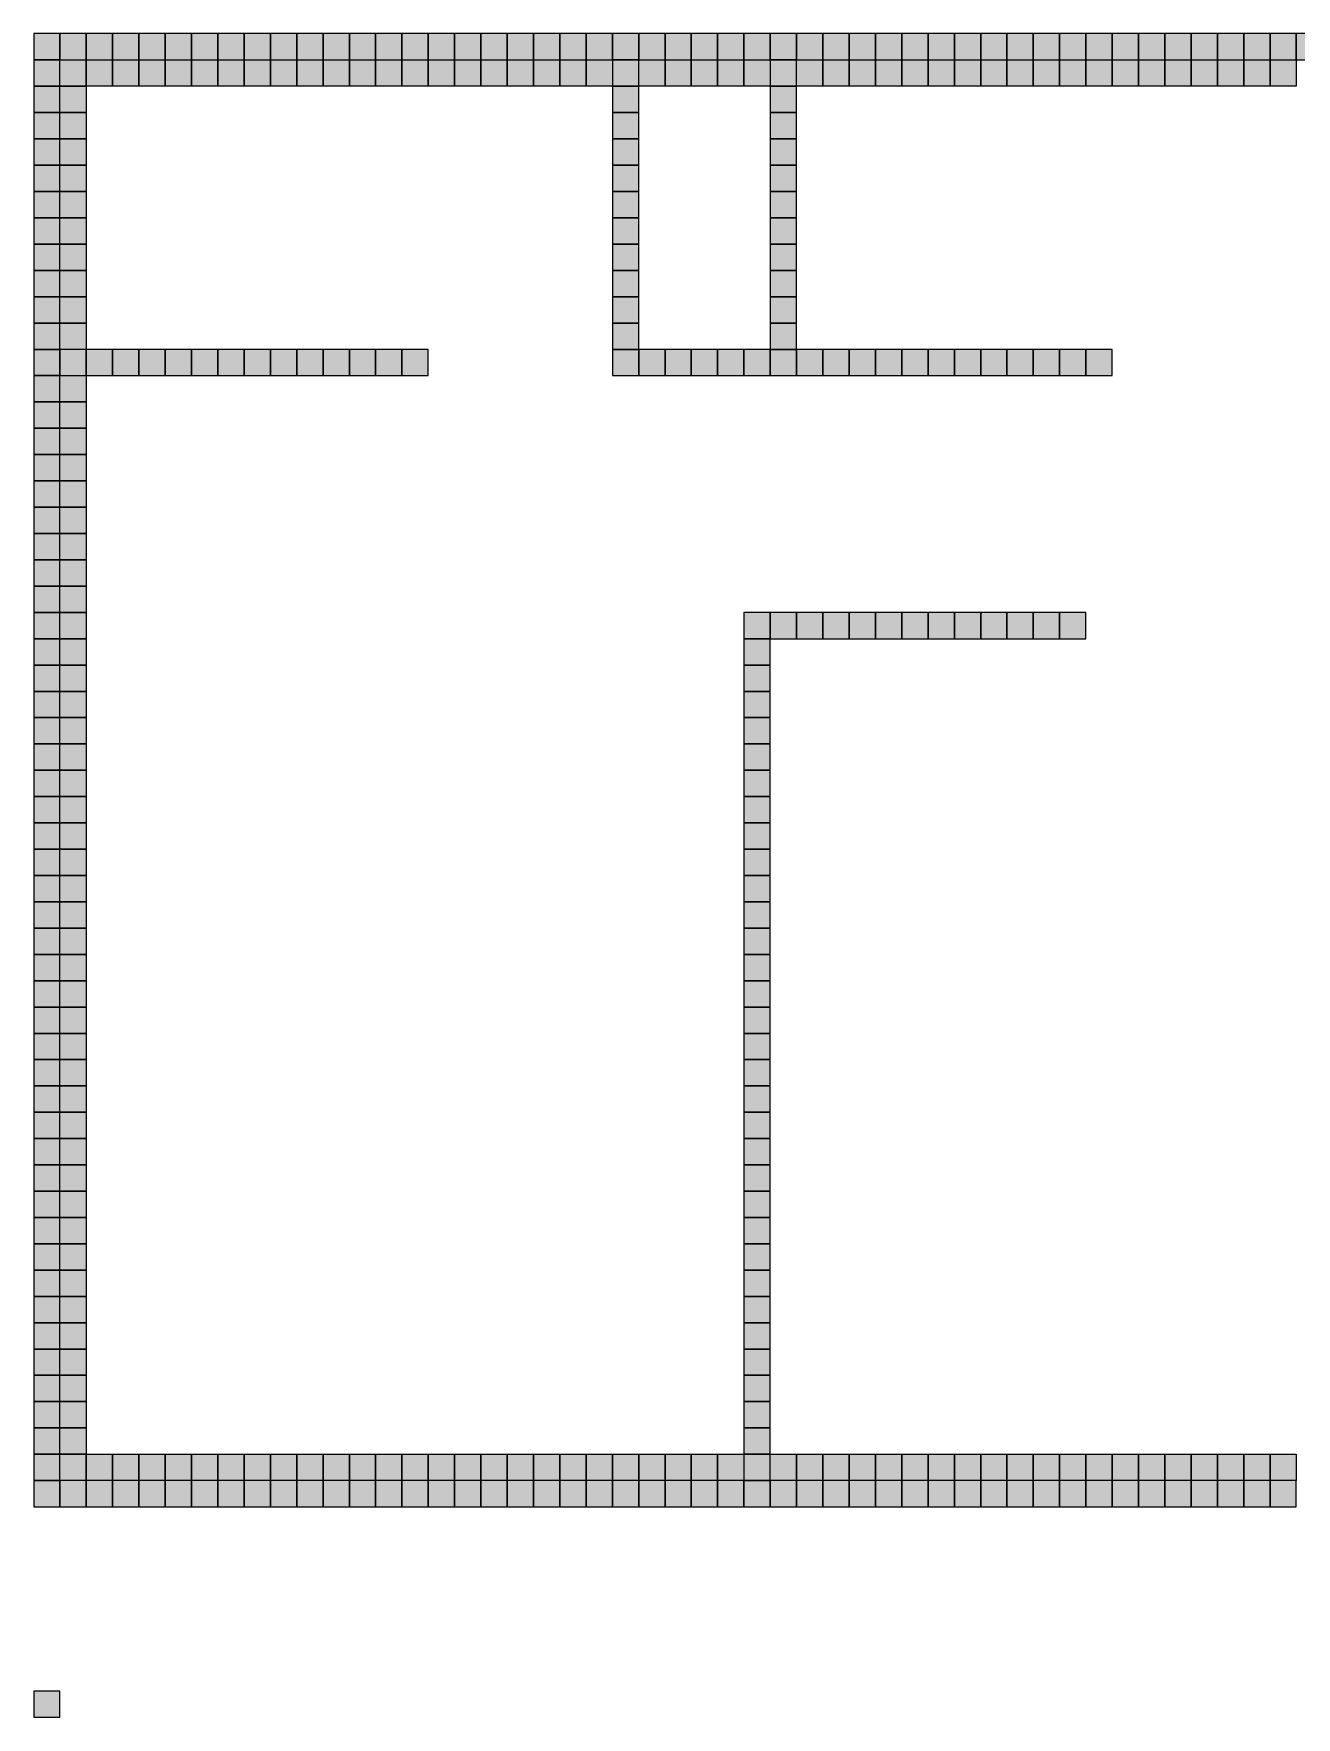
# Model space of a CAD drawing. Header units: inches. Extents: x 9.84 to 19.64, y 2.52 to 9.52.
# Drawn here: x 9.84 to 14.64, y 2.52 to 8.92 of the extents above; entities that cross this region are included whole.
import ezdxf

# ---------------------------------------------------------------- set-up
doc = ezdxf.new("R2010")
doc.units = ezdxf.units.IN
doc.header["$MEASUREMENT"] = 0
doc.layers.add('GRILLA PIXEL', color=7, linetype='Continuous')

# ---------------------------------------------------------------- blocks, each defined once
blk = doc.blocks.new('1-94-64-02-auxiliar fichas extremo')
at = {"layer": 'GRILLA PIXEL', "true_color": 0x5e4002}
h = blk.add_hatch(color=48, dxfattribs=at)
h.dxf.hatch_style = 1
h.paths.add_polyline_path([(0, 0), (-0.1, 0), (-0.1, -0.1), (0, -0.1)])
blk.add_lwpolyline([(-0.1, 0), (-0.1, -0.1), (0, -0.1), (0, 0)], close=True)
blk = doc.blocks.new('0-255-135-15-Muro auxiliar escalera')
at = {"layer": 'GRILLA PIXEL', "true_color": 0xff870f}
h = blk.add_hatch(color=30, dxfattribs=at)
h.dxf.hatch_style = 1
h.paths.add_polyline_path([(0, 0), (-0.1, 0), (-0.1, -0.1), (0, -0.1)])
blk.add_lwpolyline([(-0.1, 0), (-0.1, -0.1), (0, -0.1), (0, 0)], close=True)
blk = doc.blocks.new('0-63-149-253-Muro fichas extremo')
at = {"layer": 'GRILLA PIXEL', "true_color": 0x3f95fd}
h = blk.add_hatch(color=153, dxfattribs=at)
h.dxf.hatch_style = 1
h.paths.add_polyline_path([(0, 0), (-0.1, 0), (-0.1, -0.1), (0, -0.1)])
blk.add_lwpolyline([(-0.1, 0), (-0.1, -0.1), (0, -0.1), (0, 0)], close=True)
blk = doc.blocks.new('0-255-255-31-Muro alto')
at = {"layer": 'GRILLA PIXEL', "true_color": 0xffff1f}
h = blk.add_hatch(color=2, dxfattribs=at)
h.dxf.hatch_style = 1
h.paths.add_polyline_path([(0, 0), (-0.1, 0), (-0.1, -0.1), (0, -0.1)])
blk.add_lwpolyline([(-0.1, 0), (-0.1, -0.1), (0, -0.1), (0, 0)], close=True)
blk = doc.blocks.new('0-255-0-0-Muro dormitorio principal')
h = blk.add_hatch(color=1)
h.dxf.hatch_style = 1
h.paths.add_polyline_path([(0, 0), (-0.1, 0), (-0.1, -0.1), (0, -0.1)])
blk.add_lwpolyline([(-0.1, 0), (-0.1, -0.1), (0, -0.1), (0, 0)], close=True)
blk = doc.blocks.new('0-203-204-205-Ventana principal')
at = {"layer": 'GRILLA PIXEL', "true_color": 0xcbcccd}
h = blk.add_hatch(color=254, dxfattribs=at)
h.dxf.hatch_style = 1
h.paths.add_polyline_path([(0, 0), (-0.1, 0), (-0.1, -0.1), (0, -0.1)])
blk.add_lwpolyline([(-0.1, 0), (-0.1, -0.1), (0, -0.1), (0, 0)], close=True)
blk = doc.blocks.new('0-3-160-22-Ventana comun')
at = {"layer": 'GRILLA PIXEL', "true_color": 0x03a016}
h = blk.add_hatch(color=104, dxfattribs=at)
h.dxf.hatch_style = 1
h.paths.add_polyline_path([(0, 0), (-0.1, 0), (-0.1, -0.1), (0, -0.1)])
blk.add_lwpolyline([(-0.1, 0), (-0.1, -0.1), (0, -0.1), (0, 0)], close=True)
blk = doc.blocks.new('1-99-100-102-auxiliar lado interno')
at = {"lineweight": 70, "true_color": 0x636466}
h = blk.add_hatch(color=251, dxfattribs=at)
h.dxf.hatch_style = 1
h.paths.add_polyline_path([(-0.1, -0.1), (-0.1, 0), (0, 0), (0, -0.1)])
blk.add_lwpolyline([(0, 0), (0, -0.1), (-0.1, -0.1), (-0.1, 0)], close=True)
blk = doc.blocks.new('pixel extremo ventana')
h = blk.add_hatch(color=136)
h.dxf.hatch_style = 1
h.paths.add_polyline_path([(0, 0), (-0.1, 0), (-0.1, -0.1), (0, -0.1)])
blk.add_lwpolyline([(-0.1, 0), (-0.1, -0.1), (0, -0.1), (0, 0)], close=True)

msp = doc.modelspace()

# ---------------------------------------------------------------- block references
for name, p in [('0-255-135-15-Muro auxiliar escalera', (9.9403, 8.9208)), ('0-255-135-15-Muro auxiliar escalera', (10.0403, 8.9208)), ('0-63-149-253-Muro fichas extremo', (10.1403, 8.9208)), ('0-63-149-253-Muro fichas extremo', (10.2403, 8.9208)), ('0-63-149-253-Muro fichas extremo', (10.3403, 8.9208)), ('0-63-149-253-Muro fichas extremo', (10.4403, 8.9208)), ('0-63-149-253-Muro fichas extremo', (10.5403, 8.9208)), ('0-63-149-253-Muro fichas extremo', (10.6403, 8.9208)), ('0-63-149-253-Muro fichas extremo', (10.7403, 8.9208)), ('0-63-149-253-Muro fichas extremo', (10.8403, 8.9208)), ('0-63-149-253-Muro fichas extremo', (10.9403, 8.9208)), ('0-63-149-253-Muro fichas extremo', (11.0403, 8.9208)), ('0-63-149-253-Muro fichas extremo', (11.1403, 8.9208)), ('0-63-149-253-Muro fichas extremo', (11.2403, 8.9208)), ('0-63-149-253-Muro fichas extremo', (11.3403, 8.9208)), ('0-63-149-253-Muro fichas extremo', (11.4403, 8.9208)), ('0-63-149-253-Muro fichas extremo', (11.5403, 8.9208)), ('0-63-149-253-Muro fichas extremo', (11.6403, 8.9208)), ('0-63-149-253-Muro fichas extremo', (11.7403, 8.9208)), ('0-63-149-253-Muro fichas extremo', (11.8403, 8.9208)), ('0-63-149-253-Muro fichas extremo', (11.9403, 8.9208)), ('0-63-149-253-Muro fichas extremo', (12.0403, 8.9208)), ('0-63-149-253-Muro fichas extremo', (12.1403, 8.9208)), ('0-63-149-253-Muro fichas extremo', (12.2403, 8.9208)), ('0-63-149-253-Muro fichas extremo', (12.3403, 8.9208)), ('0-63-149-253-Muro fichas extremo', (12.4403, 8.9208)), ('0-63-149-253-Muro fichas extremo', (12.5403, 8.9208)), ('0-63-149-253-Muro fichas extremo', (12.6403, 8.9208)), ('0-63-149-253-Muro fichas extremo', (12.7403, 8.9208)), ('0-63-149-253-Muro fichas extremo', (12.8403, 8.9208)), ('0-63-149-253-Muro fichas extremo', (12.9403, 8.9208)), ('0-63-149-253-Muro fichas extremo', (13.0403, 8.9208)), ('0-63-149-253-Muro fichas extremo', (13.1403, 8.9208)), ('0-63-149-253-Muro fichas extremo', (13.2403, 8.9208)), ('0-63-149-253-Muro fichas extremo', (13.3403, 8.9208)), ('0-63-149-253-Muro fichas extremo', (13.4403, 8.9208)), ('0-63-149-253-Muro fichas extremo', (13.5403, 8.9208)), ('0-63-149-253-Muro fichas extremo', (13.6403, 8.9208)), ('0-63-149-253-Muro fichas extremo', (13.7403, 8.9208)), ('0-63-149-253-Muro fichas extremo', (13.8403, 8.9208)), ('0-63-149-253-Muro fichas extremo', (13.9403, 8.9208)), ('0-63-149-253-Muro fichas extremo', (14.0403, 8.9208)), ('0-63-149-253-Muro fichas extremo', (14.1403, 8.9208)), ('0-63-149-253-Muro fichas extremo', (14.2403, 8.9208)), ('0-63-149-253-Muro fichas extremo', (14.3403, 8.9208)), ('0-63-149-253-Muro fichas extremo', (14.4403, 8.9208)), ('0-63-149-253-Muro fichas extremo', (14.5403, 8.9208)), ('0-63-149-253-Muro fichas extremo', (14.6403, 8.9208)), ('0-63-149-253-Muro fichas extremo', (14.7403, 8.9208)), ('0-255-255-31-Muro alto', (9.9403, 8.8208)), ('1-99-100-102-auxiliar lado interno', (10.0403, 8.8208)), ('1-99-100-102-auxiliar lado interno', (10.1403, 8.8208)), ('1-99-100-102-auxiliar lado interno', (10.2403, 8.8208)), ('1-99-100-102-auxiliar lado interno', (10.3403, 8.8208)), ('1-99-100-102-auxiliar lado interno', (10.4403, 8.8208)), ('1-99-100-102-auxiliar lado interno', (10.5403, 8.8208)), ('1-99-100-102-auxiliar lado interno', (10.6403, 8.8208)), ('1-99-100-102-auxiliar lado interno', (10.7403, 8.8208)), ('1-99-100-102-auxiliar lado interno', (10.8403, 8.8208)), ('1-99-100-102-auxiliar lado interno', (10.9403, 8.8208)), ('1-99-100-102-auxiliar lado interno', (11.0403, 8.8208)), ('1-99-100-102-auxiliar lado interno', (11.1403, 8.8208)), ('1-99-100-102-auxiliar lado interno', (11.2403, 8.8208)), ('1-99-100-102-auxiliar lado interno', (11.3403, 8.8208)), ('1-99-100-102-auxiliar lado interno', (11.4403, 8.8208)), ('1-99-100-102-auxiliar lado interno', (11.5403, 8.8208)), ('1-99-100-102-auxiliar lado interno', (11.6403, 8.8208)), ('1-99-100-102-auxiliar lado interno', (11.7403, 8.8208)), ('1-99-100-102-auxiliar lado interno', (11.8403, 8.8208)), ('1-99-100-102-auxiliar lado interno', (11.9403, 8.8208)), ('1-99-100-102-auxiliar lado interno', (12.0403, 8.8208)), ('0-255-255-31-Muro alto', (12.1403, 8.8208)), ('1-99-100-102-auxiliar lado interno', (12.2403, 8.8208)), ('1-99-100-102-auxiliar lado interno', (12.3403, 8.8208)), ('1-99-100-102-auxiliar lado interno', (12.4403, 8.8208)), ('1-99-100-102-auxiliar lado interno', (12.5403, 8.8208)), ('1-99-100-102-auxiliar lado interno', (12.6403, 8.8208)), ('0-255-255-31-Muro alto', (12.7403, 8.8208)), ('1-99-100-102-auxiliar lado interno', (12.8403, 8.8208)), ('1-99-100-102-auxiliar lado interno', (12.9403, 8.8208)), ('1-99-100-102-auxiliar lado interno', (13.0403, 8.8208)), ('1-99-100-102-auxiliar lado interno', (13.1403, 8.8208)), ('1-99-100-102-auxiliar lado interno', (13.2403, 8.8208)), ('1-99-100-102-auxiliar lado interno', (13.3403, 8.8208)), ('1-99-100-102-auxiliar lado interno', (13.4403, 8.8208)), ('1-99-100-102-auxiliar lado interno', (13.5403, 8.8208)), ('1-99-100-102-auxiliar lado interno', (13.6403, 8.8208)), ('1-99-100-102-auxiliar lado interno', (13.7403, 8.8208)), ('1-99-100-102-auxiliar lado interno', (13.8403, 8.8208)), ('1-99-100-102-auxiliar lado interno', (13.9403, 8.8208)), ('1-99-100-102-auxiliar lado interno', (14.0403, 8.8208)), ('1-99-100-102-auxiliar lado interno', (14.1403, 8.8208)), ('1-99-100-102-auxiliar lado interno', (14.2403, 8.8208)), ('1-99-100-102-auxiliar lado interno', (14.3403, 8.8208)), ('1-99-100-102-auxiliar lado interno', (14.4403, 8.8208)), ('1-99-100-102-auxiliar lado interno', (14.5403, 8.8208)), ('1-99-100-102-auxiliar lado interno', (14.6403, 8.8208)), ('0-255-255-31-Muro alto', (9.9403, 8.7208)), ('1-99-100-102-auxiliar lado interno', (10.0403, 8.7208)), ('0-255-255-31-Muro alto', (12.1403, 8.7208)), ('0-255-255-31-Muro alto', (12.7403, 8.7208)), ('0-255-255-31-Muro alto', (9.9403, 8.6208)), ('1-99-100-102-auxiliar lado interno', (10.0403, 8.6208)), ('0-255-255-31-Muro alto', (12.1403, 8.6208)), ('0-255-255-31-Muro alto', (12.7403, 8.6208)), ('0-255-255-31-Muro alto', (9.9403, 8.5208)), ('1-99-100-102-auxiliar lado interno', (10.0403, 8.5208)), ('0-255-255-31-Muro alto', (12.1403, 8.5208)), ('0-255-255-31-Muro alto', (12.7403, 8.5208)), ('0-255-255-31-Muro alto', (9.9403, 8.4208)), ('1-99-100-102-auxiliar lado interno', (10.0403, 8.4208)), ('0-255-255-31-Muro alto', (12.1403, 8.4208)), ('0-255-255-31-Muro alto', (12.7403, 8.4208)), ('0-255-255-31-Muro alto', (9.9403, 8.3208)), ('1-99-100-102-auxiliar lado interno', (10.0403, 8.3208)), ('0-255-255-31-Muro alto', (12.1403, 8.3208)), ('0-255-255-31-Muro alto', (12.7403, 8.3208)), ('0-255-255-31-Muro alto', (9.9403, 8.2208)), ('1-99-100-102-auxiliar lado interno', (10.0403, 8.2208)), ('0-255-255-31-Muro alto', (12.1403, 8.2208)), ('0-255-255-31-Muro alto', (12.7403, 8.2208)), ('0-255-255-31-Muro alto', (9.9403, 8.1208)), ('1-99-100-102-auxiliar lado interno', (10.0403, 8.1208)), ('0-255-255-31-Muro alto', (12.1403, 8.1208)), ('0-255-255-31-Muro alto', (12.7403, 8.1208)), ('0-255-255-31-Muro alto', (9.9403, 8.0208)), ('1-99-100-102-auxiliar lado interno', (10.0403, 8.0208)), ('0-255-255-31-Muro alto', (12.1403, 8.0208)), ('0-255-255-31-Muro alto', (12.7403, 8.0208)), ('0-255-255-31-Muro alto', (9.9403, 7.9208)), ('1-99-100-102-auxiliar lado interno', (10.0403, 7.9208)), ('0-255-255-31-Muro alto', (12.1403, 7.9208)), ('0-255-255-31-Muro alto', (12.7403, 7.9208)), ('0-255-255-31-Muro alto', (9.9403, 7.8208)), ('1-99-100-102-auxiliar lado interno', (10.0403, 7.8208)), ('0-255-255-31-Muro alto', (12.1403, 7.8208)), ('0-255-255-31-Muro alto', (12.7403, 7.8208)), ('0-255-255-31-Muro alto', (9.9403, 7.7208)), ('0-255-255-31-Muro alto', (10.0403, 7.7208)), ('0-255-255-31-Muro alto', (10.1403, 7.7208)), ('0-255-255-31-Muro alto', (10.2403, 7.7208)), ('0-255-255-31-Muro alto', (10.3403, 7.7208)), ('0-255-255-31-Muro alto', (10.4403, 7.7208)), ('0-255-255-31-Muro alto', (10.5403, 7.7208)), ('0-255-255-31-Muro alto', (10.6403, 7.7208)), ('0-255-255-31-Muro alto', (10.7403, 7.7208)), ('0-255-255-31-Muro alto', (10.8403, 7.7208)), ('0-255-255-31-Muro alto', (10.9403, 7.7208)), ('0-255-255-31-Muro alto', (11.0403, 7.7208)), ('0-255-255-31-Muro alto', (11.1403, 7.7208)), ('0-255-255-31-Muro alto', (11.2403, 7.7208)), ('0-255-255-31-Muro alto', (11.3403, 7.7208)), ('0-255-255-31-Muro alto', (12.1403, 7.7208)), ('0-255-255-31-Muro alto', (12.2403, 7.7208)), ('0-255-255-31-Muro alto', (12.3403, 7.7208)), ('0-255-255-31-Muro alto', (12.4403, 7.7208)), ('0-255-255-31-Muro alto', (12.5403, 7.7208)), ('0-255-255-31-Muro alto', (12.6403, 7.7208)), ('0-255-255-31-Muro alto', (12.7403, 7.7208)), ('0-255-255-31-Muro alto', (12.8403, 7.7208)), ('0-255-255-31-Muro alto', (12.9403, 7.7208)), ('0-255-255-31-Muro alto', (13.0403, 7.7208)), ('0-255-255-31-Muro alto', (13.1403, 7.7208)), ('0-255-255-31-Muro alto', (13.2403, 7.7208)), ('0-255-255-31-Muro alto', (13.3403, 7.7208)), ('0-255-255-31-Muro alto', (13.4403, 7.7208)), ('0-255-255-31-Muro alto', (13.5403, 7.7208)), ('0-255-255-31-Muro alto', (13.6403, 7.7208)), ('0-255-255-31-Muro alto', (13.7403, 7.7208)), ('0-255-255-31-Muro alto', (13.8403, 7.7208)), ('0-255-255-31-Muro alto', (13.9403, 7.7208)), ('0-255-0-0-Muro dormitorio principal', (9.9403, 7.6208)), ('1-99-100-102-auxiliar lado interno', (10.0403, 7.6208)), ('0-255-0-0-Muro dormitorio principal', (9.9403, 7.5208)), ('1-99-100-102-auxiliar lado interno', (10.0403, 7.5208)), ('0-255-0-0-Muro dormitorio principal', (9.9403, 7.4208)), ('1-99-100-102-auxiliar lado interno', (10.0403, 7.4208)), ('0-255-0-0-Muro dormitorio principal', (9.9403, 7.3208)), ('1-99-100-102-auxiliar lado interno', (10.0403, 7.3208)), ('0-255-0-0-Muro dormitorio principal', (9.9403, 7.2208)), ('1-99-100-102-auxiliar lado interno', (10.0403, 7.2208)), ('0-255-0-0-Muro dormitorio principal', (9.9403, 7.1208)), ('1-99-100-102-auxiliar lado interno', (10.0403, 7.1208)), ('0-255-0-0-Muro dormitorio principal', (9.9403, 7.0208)), ('1-99-100-102-auxiliar lado interno', (10.0403, 7.0208)), ('0-255-0-0-Muro dormitorio principal', (9.9403, 6.9208)), ('1-99-100-102-auxiliar lado interno', (10.0403, 6.9208)), ('0-255-0-0-Muro dormitorio principal', (9.9403, 6.8208)), ('1-99-100-102-auxiliar lado interno', (10.0403, 6.8208)), ('0-255-0-0-Muro dormitorio principal', (9.9403, 6.7208)), ('1-99-100-102-auxiliar lado interno', (10.0403, 6.7208)), ('0-255-255-31-Muro alto', (12.6403, 6.7208)), ('0-255-255-31-Muro alto', (12.7403, 6.7208)), ('0-255-255-31-Muro alto', (12.8403, 6.7208)), ('0-255-255-31-Muro alto', (12.9403, 6.7208)), ('0-255-255-31-Muro alto', (13.0403, 6.7208)), ('0-255-255-31-Muro alto', (13.1403, 6.7208)), ('0-255-255-31-Muro alto', (13.2403, 6.7208)), ('0-255-255-31-Muro alto', (13.3403, 6.7208)), ('0-255-255-31-Muro alto', (13.4403, 6.7208)), ('0-255-255-31-Muro alto', (13.5403, 6.7208)), ('0-255-255-31-Muro alto', (13.6403, 6.7208)), ('0-255-255-31-Muro alto', (13.7403, 6.7208)), ('0-255-255-31-Muro alto', (13.8403, 6.7208)), ('0-255-0-0-Muro dormitorio principal', (9.9403, 6.6208)), ('1-99-100-102-auxiliar lado interno', (10.0403, 6.6208)), ('0-255-255-31-Muro alto', (12.6403, 6.6208)), ('0-255-0-0-Muro dormitorio principal', (9.9403, 6.5208)), ('1-99-100-102-auxiliar lado interno', (10.0403, 6.5208)), ('0-255-255-31-Muro alto', (12.6403, 6.5208)), ('0-255-0-0-Muro dormitorio principal', (9.9403, 6.4208)), ('1-99-100-102-auxiliar lado interno', (10.0403, 6.4208)), ('0-255-255-31-Muro alto', (12.6403, 6.4208)), ('0-255-0-0-Muro dormitorio principal', (9.9403, 6.3208)), ('1-99-100-102-auxiliar lado interno', (10.0403, 6.3208)), ('0-255-255-31-Muro alto', (12.6403, 6.3208)), ('0-255-0-0-Muro dormitorio principal', (9.9403, 6.2208)), ('1-99-100-102-auxiliar lado interno', (10.0403, 6.2208)), ('0-255-255-31-Muro alto', (12.6403, 6.2208)), ('0-255-0-0-Muro dormitorio principal', (9.9403, 6.1208)), ('1-99-100-102-auxiliar lado interno', (10.0403, 6.1208)), ('0-255-255-31-Muro alto', (12.6403, 6.1208)), ('0-255-0-0-Muro dormitorio principal', (9.9403, 6.0208)), ('1-99-100-102-auxiliar lado interno', (10.0403, 6.0208)), ('0-255-255-31-Muro alto', (12.6403, 6.0208)), ('0-255-0-0-Muro dormitorio principal', (9.9403, 5.9208)), ('1-99-100-102-auxiliar lado interno', (10.0403, 5.9208)), ('0-255-255-31-Muro alto', (12.6403, 5.9208)), ('0-255-0-0-Muro dormitorio principal', (9.9403, 5.8208)), ('1-99-100-102-auxiliar lado interno', (10.0403, 5.8208)), ('0-255-255-31-Muro alto', (12.6403, 5.8208)), ('0-255-0-0-Muro dormitorio principal', (9.9403, 5.7208)), ('1-99-100-102-auxiliar lado interno', (10.0403, 5.7208)), ('0-255-255-31-Muro alto', (12.6403, 5.7208)), ('0-255-0-0-Muro dormitorio principal', (9.9403, 5.6208)), ('1-99-100-102-auxiliar lado interno', (10.0403, 5.6208)), ('0-255-255-31-Muro alto', (12.6403, 5.6208)), ('0-255-0-0-Muro dormitorio principal', (9.9403, 5.5208)), ('1-99-100-102-auxiliar lado interno', (10.0403, 5.5208)), ('0-255-255-31-Muro alto', (12.6403, 5.5208)), ('0-255-0-0-Muro dormitorio principal', (9.9403, 5.4208)), ('1-99-100-102-auxiliar lado interno', (10.0403, 5.4208)), ('0-255-255-31-Muro alto', (12.6403, 5.4208)), ('0-255-0-0-Muro dormitorio principal', (9.9403, 5.3208)), ('1-99-100-102-auxiliar lado interno', (10.0403, 5.3208)), ('0-255-255-31-Muro alto', (12.6403, 5.3208)), ('0-255-0-0-Muro dormitorio principal', (9.9403, 5.2208)), ('1-99-100-102-auxiliar lado interno', (10.0403, 5.2208)), ('0-255-255-31-Muro alto', (12.6403, 5.2208)), ('0-255-0-0-Muro dormitorio principal', (9.9403, 5.1208)), ('1-99-100-102-auxiliar lado interno', (10.0403, 5.1208)), ('0-255-255-31-Muro alto', (12.6403, 5.1208)), ('0-255-0-0-Muro dormitorio principal', (9.9403, 5.0208)), ('1-99-100-102-auxiliar lado interno', (10.0403, 5.0208)), ('0-255-255-31-Muro alto', (12.6403, 5.0208)), ('0-255-0-0-Muro dormitorio principal', (9.9403, 4.9208)), ('1-99-100-102-auxiliar lado interno', (10.0403, 4.9208)), ('0-255-255-31-Muro alto', (12.6403, 4.9208)), ('0-255-0-0-Muro dormitorio principal', (9.9403, 4.8208)), ('1-99-100-102-auxiliar lado interno', (10.0403, 4.8208)), ('0-255-255-31-Muro alto', (12.6403, 4.8208)), ('0-255-0-0-Muro dormitorio principal', (9.9403, 4.7208)), ('1-99-100-102-auxiliar lado interno', (10.0403, 4.7208)), ('0-255-255-31-Muro alto', (12.6403, 4.7208)), ('0-255-0-0-Muro dormitorio principal', (9.9403, 4.6208)), ('1-99-100-102-auxiliar lado interno', (10.0403, 4.6208)), ('0-255-255-31-Muro alto', (12.6403, 4.6208)), ('0-255-0-0-Muro dormitorio principal', (9.9403, 4.5208)), ('1-99-100-102-auxiliar lado interno', (10.0403, 4.5208)), ('0-255-255-31-Muro alto', (12.6403, 4.5208)), ('0-255-0-0-Muro dormitorio principal', (9.9403, 4.4208)), ('1-99-100-102-auxiliar lado interno', (10.0403, 4.4208)), ('0-255-255-31-Muro alto', (12.6403, 4.4208)), ('0-255-0-0-Muro dormitorio principal', (9.9403, 4.3208)), ('1-99-100-102-auxiliar lado interno', (10.0403, 4.3208)), ('0-255-255-31-Muro alto', (12.6403, 4.3208)), ('0-255-0-0-Muro dormitorio principal', (9.9403, 4.2208)), ('1-99-100-102-auxiliar lado interno', (10.0403, 4.2208)), ('0-255-255-31-Muro alto', (12.6403, 4.2208)), ('0-255-0-0-Muro dormitorio principal', (9.9403, 4.1208)), ('1-99-100-102-auxiliar lado interno', (10.0403, 4.1208)), ('0-255-255-31-Muro alto', (12.6403, 4.1208)), ('0-255-0-0-Muro dormitorio principal', (9.9403, 4.0208)), ('1-99-100-102-auxiliar lado interno', (10.0403, 4.0208)), ('0-255-255-31-Muro alto', (12.6403, 4.0208)), ('0-255-0-0-Muro dormitorio principal', (9.9403, 3.9208)), ('1-99-100-102-auxiliar lado interno', (10.0403, 3.9208)), ('0-255-255-31-Muro alto', (12.6403, 3.9208)), ('0-255-0-0-Muro dormitorio principal', (9.9403, 3.8208)), ('1-99-100-102-auxiliar lado interno', (10.0403, 3.8208)), ('0-255-255-31-Muro alto', (12.6403, 3.8208)), ('0-255-0-0-Muro dormitorio principal', (9.9403, 3.7208)), ('1-99-100-102-auxiliar lado interno', (10.0403, 3.7208)), ('0-255-255-31-Muro alto', (12.6403, 3.7208)), ('0-255-0-0-Muro dormitorio principal', (9.9403, 3.6208)), ('1-99-100-102-auxiliar lado interno', (10.0403, 3.6208)), ('0-255-255-31-Muro alto', (12.6403, 3.6208)), ('0-255-0-0-Muro dormitorio principal', (9.9403, 3.5208)), ('1-99-100-102-auxiliar lado interno', (10.0403, 3.5208)), ('1-99-100-102-auxiliar lado interno', (10.1403, 3.5208)), ('1-99-100-102-auxiliar lado interno', (10.2403, 3.5208)), ('1-99-100-102-auxiliar lado interno', (10.3403, 3.5208)), ('1-99-100-102-auxiliar lado interno', (10.4403, 3.5208)), ('1-99-100-102-auxiliar lado interno', (10.5403, 3.5208)), ('1-99-100-102-auxiliar lado interno', (10.6403, 3.5208)), ('1-99-100-102-auxiliar lado interno', (10.7403, 3.5208)), ('1-99-100-102-auxiliar lado interno', (10.8403, 3.5208)), ('1-99-100-102-auxiliar lado interno', (10.9403, 3.5208)), ('1-99-100-102-auxiliar lado interno', (11.0403, 3.5208)), ('1-99-100-102-auxiliar lado interno', (11.1403, 3.5208)), ('1-99-100-102-auxiliar lado interno', (11.2403, 3.5208)), ('1-99-100-102-auxiliar lado interno', (11.3403, 3.5208)), ('1-99-100-102-auxiliar lado interno', (11.4403, 3.5208)), ('1-99-100-102-auxiliar lado interno', (11.5403, 3.5208)), ('1-99-100-102-auxiliar lado interno', (11.6403, 3.5208)), ('1-99-100-102-auxiliar lado interno', (11.7403, 3.5208)), ('1-99-100-102-auxiliar lado interno', (11.8403, 3.5208)), ('1-99-100-102-auxiliar lado interno', (11.9403, 3.5208)), ('1-99-100-102-auxiliar lado interno', (12.0403, 3.5208)), ('1-99-100-102-auxiliar lado interno', (12.1403, 3.5208)), ('1-99-100-102-auxiliar lado interno', (12.2403, 3.5208)), ('1-99-100-102-auxiliar lado interno', (12.3403, 3.5208)), ('1-99-100-102-auxiliar lado interno', (12.4403, 3.5208)), ('1-99-100-102-auxiliar lado interno', (12.5403, 3.5208)), ('0-255-255-31-Muro alto', (12.6403, 3.5208)), ('1-99-100-102-auxiliar lado interno', (12.7403, 3.5208)), ('1-99-100-102-auxiliar lado interno', (12.8403, 3.5208)), ('1-99-100-102-auxiliar lado interno', (12.9403, 3.5208)), ('1-99-100-102-auxiliar lado interno', (13.0403, 3.5208)), ('1-99-100-102-auxiliar lado interno', (13.1403, 3.5208)), ('1-99-100-102-auxiliar lado interno', (13.2403, 3.5208)), ('1-99-100-102-auxiliar lado interno', (13.3403, 3.5208)), ('1-99-100-102-auxiliar lado interno', (13.4403, 3.5208)), ('1-99-100-102-auxiliar lado interno', (13.5403, 3.5208)), ('1-99-100-102-auxiliar lado interno', (13.6403, 3.5208)), ('1-99-100-102-auxiliar lado interno', (13.7403, 3.5208)), ('1-99-100-102-auxiliar lado interno', (13.8403, 3.5208)), ('1-99-100-102-auxiliar lado interno', (13.9403, 3.5208)), ('1-99-100-102-auxiliar lado interno', (14.0403, 3.5208)), ('1-99-100-102-auxiliar lado interno', (14.1403, 3.5208)), ('1-99-100-102-auxiliar lado interno', (14.2403, 3.5208)), ('1-99-100-102-auxiliar lado interno', (14.3403, 3.5208)), ('1-99-100-102-auxiliar lado interno', (14.4403, 3.5208)), ('1-99-100-102-auxiliar lado interno', (14.5403, 3.5208)), ('1-99-100-102-auxiliar lado interno', (14.6403, 3.5208)), ('0-255-0-0-Muro dormitorio principal', (9.9403, 3.4208)), ('pixel extremo ventana', (10.0403, 3.4208)), ('0-203-204-205-Ventana principal', (10.1403, 3.4208)), ('0-203-204-205-Ventana principal', (10.2403, 3.4208)), ('0-203-204-205-Ventana principal', (10.3403, 3.4208)), ('0-203-204-205-Ventana principal', (10.4403, 3.4208)), ('0-203-204-205-Ventana principal', (10.5403, 3.4208)), ('0-203-204-205-Ventana principal', (10.6403, 3.4208)), ('0-203-204-205-Ventana principal', (10.7403, 3.4208)), ('0-203-204-205-Ventana principal', (10.8403, 3.4208)), ('0-203-204-205-Ventana principal', (10.9403, 3.4208)), ('0-203-204-205-Ventana principal', (11.0403, 3.4208)), ('0-203-204-205-Ventana principal', (11.1403, 3.4208)), ('0-203-204-205-Ventana principal', (11.2403, 3.4208)), ('0-203-204-205-Ventana principal', (11.3403, 3.4208)), ('0-203-204-205-Ventana principal', (11.4403, 3.4208)), ('pixel extremo ventana', (11.5403, 3.4208)), ('0-255-255-31-Muro alto', (11.6403, 3.4208)), ('0-255-255-31-Muro alto', (11.7403, 3.4208)), ('0-255-255-31-Muro alto', (11.8403, 3.4208)), ('0-255-255-31-Muro alto', (11.9403, 3.4208)), ('0-255-255-31-Muro alto', (12.0403, 3.4208)), ('0-255-255-31-Muro alto', (12.1403, 3.4208)), ('0-255-255-31-Muro alto', (12.2403, 3.4208)), ('0-255-255-31-Muro alto', (12.3403, 3.4208)), ('0-255-255-31-Muro alto', (12.4403, 3.4208)), ('0-255-255-31-Muro alto', (12.5403, 3.4208)), ('0-255-255-31-Muro alto', (12.6403, 3.4208)), ('0-255-255-31-Muro alto', (12.7403, 3.4208)), ('0-255-255-31-Muro alto', (12.8403, 3.4208)), ('0-255-255-31-Muro alto', (12.9403, 3.4208)), ('pixel extremo ventana', (13.0403, 3.4208)), ('0-3-160-22-Ventana comun', (13.1403, 3.4208)), ('0-3-160-22-Ventana comun', (13.2403, 3.4208)), ('0-3-160-22-Ventana comun', (13.3403, 3.4208)), ('0-3-160-22-Ventana comun', (13.4403, 3.4208)), ('0-3-160-22-Ventana comun', (13.5403, 3.4208)), ('0-3-160-22-Ventana comun', (13.6403, 3.4208)), ('0-3-160-22-Ventana comun', (13.7403, 3.4208)), ('0-3-160-22-Ventana comun', (13.8403, 3.4208)), ('0-3-160-22-Ventana comun', (13.9403, 3.4208)), ('pixel extremo ventana', (14.0403, 3.4208)), ('0-255-255-31-Muro alto', (14.1403, 3.4208)), ('0-255-255-31-Muro alto', (14.2403, 3.4208)), ('0-255-255-31-Muro alto', (14.3403, 3.4208)), ('0-255-255-31-Muro alto', (14.4403, 3.4208)), ('0-255-255-31-Muro alto', (14.5403, 3.4208)), ('0-255-255-31-Muro alto', (14.6403, 3.4208)), ('1-94-64-02-auxiliar fichas extremo', (9.9403, 2.6208))]:
    msp.add_blockref(name, p)

doc.saveas('drawing.dxf')
